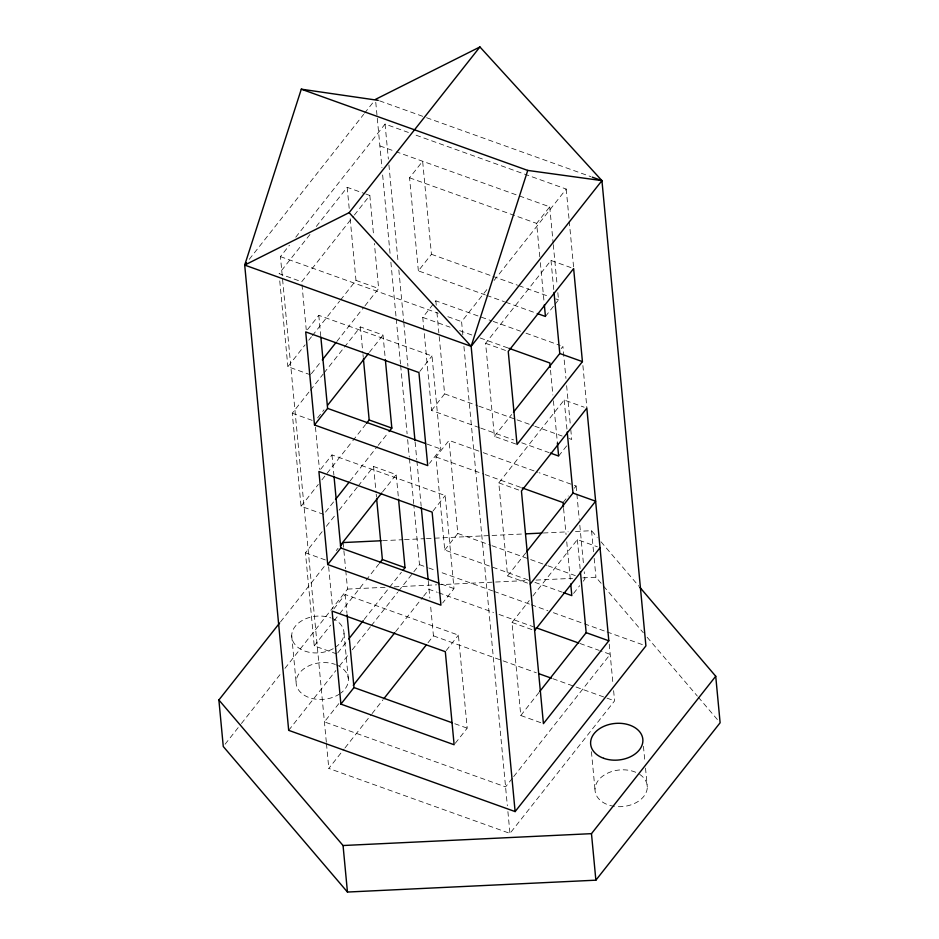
<?xml version="1.0" encoding="UTF-8"?>
<svg xmlns="http://www.w3.org/2000/svg" width="939" height="939" viewBox="0 0 939 939"><rect width="100%" height="100%" fill="white"/><g stroke="black" fill="none" stroke-linecap="round" stroke-linejoin="round"><path stroke-width="0.7" stroke-dasharray="4.7 3.52" d="M249.246 259.328L363.686 114.335M364.59 113.185L374.579 100.532M326.338 742.244L280.432 256.629L289.447 245.208M295.762 237.203L385.06 124.077L408.383 132.446M309.952 234.515L279.071 273.648L301.712 281.77L353.487 216.17M316.314 226.463L347.195 187.331L364.508 193.54M354.39 215.019L369.837 195.453L365.846 194.021M418.36 270.866L409.557 177.811L422.644 161.25L431.435 254.293L418.36 270.866L485.31 294.893M307.464 329.706L318.791 315.34L432.01 355.963L440.814 449.018L429.475 463.373M310.504 374.825L287.862 366.691L305.116 344.836M308.755 340.223L311.478 336.772M312.394 335.622L339.636 301.102M340.552 299.952L355.987 280.385L350.083 217.86M311.419 373.675L321.408 361.01M336.855 341.444L364.097 306.924M365.013 305.774L378.64 288.508L374.379 243.436M323.697 514.396L301.055 506.274L292.264 413.219L309.518 391.352M310.433 390.201L323.145 374.098M324.049 372.947L360.388 326.913L383.03 335.035L385.366 359.754M317.628 417.89L323.99 409.838M369.403 352.301L383.03 335.035M479.383 427.609L431.553 410.449L422.75 317.394L435.837 300.82L491.86 320.927M320.657 469.289L331.983 454.922L445.203 495.546L454.007 588.6L442.668 602.955M301.055 506.274L318.321 484.407M321.948 479.806L351.925 441.835M352.829 440.673L365.553 424.569M419.803 371.433L432.01 355.963M539.808 256.852L536.639 223.412L549.726 206.838L396.434 151.848M462.821 334.754L461.589 321.631L486.836 289.635M494.055 280.491L566.217 189.068L413.876 134.418M325.516 512.095L334.601 500.593M350.047 481.026L377.29 446.506M378.206 445.344L388.194 432.691M336.89 653.978L314.248 645.856L305.457 552.801L322.711 530.934M326.349 526.333L335.434 514.83M339.061 510.217L357.231 487.2M358.135 486.05L373.581 466.483L396.223 474.618L398.429 497.881M431.553 410.449L444.628 393.875L438.994 334.261M515.711 443.994L494.395 436.353L485.604 343.298L550.993 260.455L570.971 267.615M336.279 550.571L338.087 548.27M382.596 491.872L396.223 474.618M280.55 621.853L325.892 564.398M545.442 316.466L554.163 305.41M555.031 304.306L558.517 299.893L557.696 291.172M528.105 579.926L444.746 550.019L435.954 456.976L449.03 440.403L481.824 452.164M225.09 744.204L240.513 724.673M241.417 723.523L281.324 672.97M284.951 668.368L347.524 589.093L345.74 570.196M333.85 608.859L345.176 594.504L458.408 635.128L467.199 728.171L454.992 743.641M314.248 645.856L330.598 625.139M334.237 620.538L338.779 614.787M339.683 613.636L365.118 581.405M366.022 580.255L378.746 564.139M433.008 511.004L445.203 495.546M561.17 348.627L562.919 346.421L565.935 378.405M494.395 436.353L511.649 414.486M337.805 652.828L347.794 640.163M364.144 619.458L401.387 572.274M288.684 730.342L335.916 670.505M339.542 665.904L348.627 654.401M352.266 649.788L370.424 626.783M371.339 625.632L397.678 592.263M398.582 591.112L419.475 564.644L413.841 505.029M444.746 550.019L457.821 533.458L449.03 440.403M527.565 583.096L507.588 575.924L498.797 482.881L564.186 400.026L584.164 407.197M338.838 703.616L324.413 721.891L505.558 786.894L512.776 777.75M395.671 631.618L422.726 597.333M423.63 596.195L429.041 589.34L437.269 592.298M558.635 456.037L567.356 444.992M613.625 690.681L614.587 700.858L509.959 833.409L328.803 768.419L344.144 748.993M345.047 747.855L371.198 714.708M372.102 713.57L382.924 699.86M428.02 642.722L433.442 635.867L430.414 603.883M446.201 650.586L458.408 635.128M563.036 502.565L568.259 495.945M574.363 488.21L576.112 485.991L539.221 472.763M507.588 575.924L525.758 552.918M540.758 722.678L520.781 715.506L511.99 622.451L529.244 600.596M532.883 595.995L577.379 539.608L597.357 546.78M573.576 593.413L579.68 585.678M583.166 581.264L584.903 579.046L584.222 571.781M520.781 715.506L538.951 692.489M513.68 776.6L610.197 654.33L600.584 650.88M382.584 540.688L403.042 539.702M404.498 539.632L424.956 538.657M426.423 538.587L522.87 533.986M543.329 533L568.165 531.814M575.478 531.474L591.547 530.699L597.239 537.366M347.524 589.093L385.518 587.274M394.286 586.863L436.658 584.833M438.126 584.762L528.727 580.443M536.028 580.091L572.567 578.342M582.79 577.861L595.948 577.227L602.58 585.009M379.626 100.86L425.203 117.211M426.576 117.715L590.889 176.661M379.896 145.909L395.061 151.355M409.557 177.811L536.639 223.412M431.435 254.293L491.567 275.866M492.928 276.359L517.518 285.186M518.891 285.679L547.59 295.973M555.782 298.907L558.517 299.893M486.684 295.386L504.443 301.759M505.816 302.241L535.876 313.027M493.221 321.42L520.558 331.221M526.016 333.181L560.184 345.435M355.987 280.385L378.64 288.508M280.432 256.629L438.255 313.25M447.856 316.701L461.589 321.631M422.75 317.394L450.086 327.195M459.652 330.634L473.315 335.528M480.146 337.981L508.844 348.275M485.604 343.298L506.907 350.94M444.628 393.875L477.423 405.648M478.796 406.129L515.687 419.369M517.049 419.862L533.446 425.743M534.819 426.236L562.144 436.036M568.975 438.49L571.71 439.475L570.619 427.844M480.745 428.09L513.539 439.863M521.744 442.809L549.069 452.61M483.186 452.657L537.847 472.27M426.999 444.065L440.814 449.018M435.954 456.976L483.773 474.136M485.146 474.618L520.676 487.364M498.797 482.881L520.1 490.522M292.264 413.219L312.241 420.39M457.821 533.458L490.616 545.219M491.989 545.712L546.651 565.325M548.012 565.818L575.337 575.619M534.937 582.38L562.261 592.192M419.475 564.644L427.468 567.508M428.794 567.989L435.461 570.384M442.116 572.767L492.658 590.901M494.031 591.394L529.936 604.27M531.31 604.775L547.883 610.714M553.4 612.697L605.608 631.431M606.97 631.912L643.25 644.929M441.576 584.14L454.007 588.6M438.642 592.779L493.538 612.474M499.032 614.446L533.34 626.759M579.997 643.497L599.211 650.398M511.99 622.451L533.305 630.104M305.457 552.801L325.434 559.973M433.442 635.867L536.369 672.794M552.836 678.697L614.587 700.858M454.769 723.723L467.199 728.171M601.03 541.815L638.943 586.253M603.531 586.112L643.344 632.78M647.135 637.229L697.372 696.104M698.323 697.219L718.229 720.553M643.45 746.305L644.964 762.292M645.516 768.114L647.3 787.011M566.217 189.068L569.104 219.703M569.245 221.158L573.659 267.826M582.896 365.553L586.887 407.843M609.223 644.119L613.073 684.86M591.547 530.699L593.612 552.508M594.164 558.329L595.948 577.227M549.726 206.838L553.153 243.189M553.294 244.645L557.144 285.35M566.628 385.671L570.478 426.388M576.112 485.991L579.269 519.443M579.821 525.253L583.53 564.515M550.993 260.455L553.74 289.529M564.186 400.026L566.933 429.111M577.379 539.608L580.126 568.682M591.429 751.705L594.997 789.511M540.359 262.662L544.197 303.379M550.524 370.259L552.86 394.979M553.411 400.789L557.402 442.95M563.576 508.386L566.053 534.549M566.745 541.826L570.454 581.077M463.925 346.421L507.353 805.791M507.905 811.601L509.959 833.409M435.837 300.82L436.248 305.187M436.928 312.452L438.853 332.805M385.06 124.077L388.37 159.078M388.922 164.912L398.159 262.638M398.84 269.927L403.676 320.974M403.805 322.429L407.949 366.187M415.108 442.034L416.763 459.535M416.904 460.99L421.177 506.203M428.207 580.584L429.862 598.061M375.764 102.292L377.138 116.823M377.278 118.279L381.95 167.717M382.643 174.983L390.201 254.95M390.882 262.227L396.105 317.476M396.246 318.931L400.507 364.003M400.648 365.459L407.103 433.795M407.655 439.605L409.298 457.047M409.439 458.502L413.7 503.574M369.837 195.453L373.687 236.17M347.195 187.331L349.261 209.139M360.388 326.913L362.865 353.076M362.994 354.531L363.276 357.442M373.581 466.483L376.058 492.658M376.199 494.114L376.469 497.024M343.122 542.566L345.599 568.741M318.791 315.34L320.715 335.704M331.983 454.922L333.908 475.275M345.176 594.504L346.972 613.402M344.003 633.25L348.392 679.766M301.982 284.681L306.243 329.753M315.457 427.163L319.436 469.324M328.65 566.745L332.629 608.906M326.467 743.7L328.803 768.419M279.752 280.914L287.862 366.691M291.7 635.738L296.102 682.266M336.491 664.894A26.21 18.369 -5.4 0 1 340.74 693.158M339.742 693.862A26.21 18.369 -5.4 0 1 304.752 695.541A26.21 18.369 -5.4 0 1 301.09 671.209A26.21 18.369 -5.4 0 1 335.329 664.448M639.647 774.358A26.21 18.369 -5.4 0 1 644.131 795.955A26.21 18.369 -5.4 0 1 615.702 806.531M614.376 806.366A26.21 18.369 -5.4 0 1 598.178 780.567A26.21 18.369 -5.4 0 1 638.661 773.748M332.089 618.367A26.21 18.369 -5.4 0 1 336.338 646.631M333.216 648.661A26.21 18.369 -5.4 0 1 299.036 648.18A26.21 18.369 -5.4 0 1 297.252 624.142A26.21 18.369 -5.4 0 1 330.927 617.921"/><path stroke-width="1.41" d="M375.494 99.381L479.923 46.95L601.934 180.628L645.915 645.891L515.124 811.578L288.684 730.342L244.703 265.08L301.302 89.182L378.253 100.367M246.523 262.779L244.703 265.08L471.143 346.315L527.741 170.417L601.934 180.628L471.143 346.315L515.124 811.578M244.703 265.08L349.132 212.648L479.923 46.95M322.312 359.86L335.939 342.594M327.617 405.237L368.499 353.451M314.506 424.968L305.715 331.913L418.935 372.537L427.738 465.591L314.506 424.968L327.594 408.395L320.856 337.148M366.456 423.419L369.18 419.968L363.416 358.898M335.505 499.442L349.132 482.177M389.098 431.541L391.833 428.09L385.366 359.754M340.822 544.82L381.692 493.022M639.893 587.368L715.729 676.244L720.119 722.772L595.878 880.183L347.453 892.05L223.271 746.505L218.881 699.978L279.646 622.991M340.399 546.017L343.122 542.566L381.117 540.758M327.711 564.55L318.908 471.495L432.128 512.119L440.931 605.162L327.711 564.55L340.787 547.977L334.049 476.73M379.649 562.989L382.384 559.538L376.609 498.48M513.469 412.186L559.785 353.498L554.01 292.44M348.709 639.013L363.24 620.609M403.207 569.973L405.026 567.661L398.559 499.325M582.426 361.621L517.037 444.476L508.245 351.421L573.635 268.577L582.426 361.621L559.785 353.498M353.275 685.329L394.767 632.757M340.904 704.121L332.101 611.066L445.321 651.689L454.124 744.744L340.904 704.121L353.98 687.559L347.101 614.857M383.828 698.71L426.224 645.011M526.662 551.768L572.978 493.081L567.215 432.01M530.23 584.058L595.631 501.203L572.978 493.081M534.631 630.574L600.021 547.73M539.855 691.339L586.171 632.663L580.408 571.593M608.824 640.785L543.423 723.629L521.438 491.003L586.828 408.148L608.824 640.785L586.171 632.663M595.878 880.183L591.476 833.656L715.729 676.244M525.793 533.845L541.862 533.07M218.881 699.978L343.052 845.523L591.476 833.656M592.274 177.154L601.934 180.628M301.302 89.182L527.741 170.417M537.237 313.52L545.442 316.466L544.338 304.835M508.844 348.275L549.843 362.982L550.254 367.349M550.43 453.103L558.635 456.037L557.402 442.95M369.18 419.968L391.833 428.09M327.594 408.395L425.625 443.572M522.037 487.857L563.036 502.565L563.447 506.931M563.635 592.673L571.828 595.619L570.724 583.988M382.384 559.538L405.026 567.661M340.787 547.977L438.818 583.142M536.087 627.745L578.624 643.004M539.115 673.779L551.463 678.204M353.98 687.559L452.011 722.725M349.132 212.648L471.143 346.315M408.219 369.109L414.979 440.567M421.318 507.659L428.078 579.128M343.052 845.523L347.453 892.05M603.671 758.301A26.21 18.369 -5.4 0 0 642.898 740.484A26.21 18.369 -5.4 0 0 603.683 726.41A26.21 18.369 -5.4 0 0 603.671 758.301"/></g></svg>
